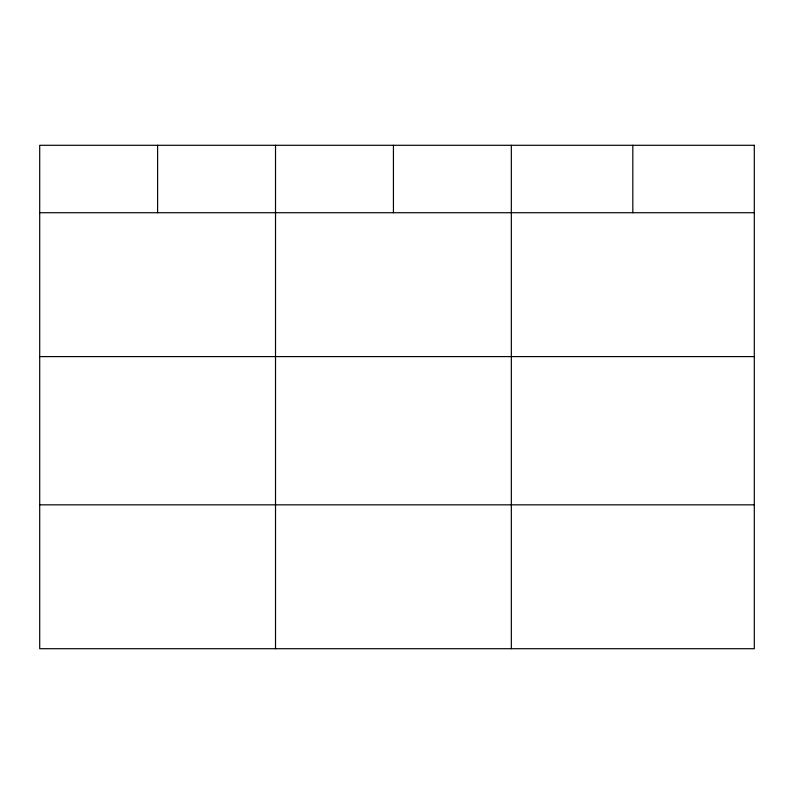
<?xml version="1.0" encoding="UTF-8"?>
<svg xmlns="http://www.w3.org/2000/svg" width="794" height="794" viewBox="0 0 794 794"><rect width="100%" height="100%" fill="white"/><g stroke="black" fill="none" stroke-linecap="round" stroke-linejoin="round"><path stroke-width="1.19" d="M39.7 212.723L754.3 212.723M39.7 356.595L754.3 356.595M39.7 504.835L754.3 504.835M632.818 145.292L632.818 212.723M511.336 145.292L511.336 648.708M393.427 145.292L393.427 212.723M275.518 145.292L275.518 648.708M157.609 145.292L157.609 212.723M754.3 145.292L39.7 145.292L39.7 648.708L754.3 648.708L754.3 145.292"/></g></svg>
